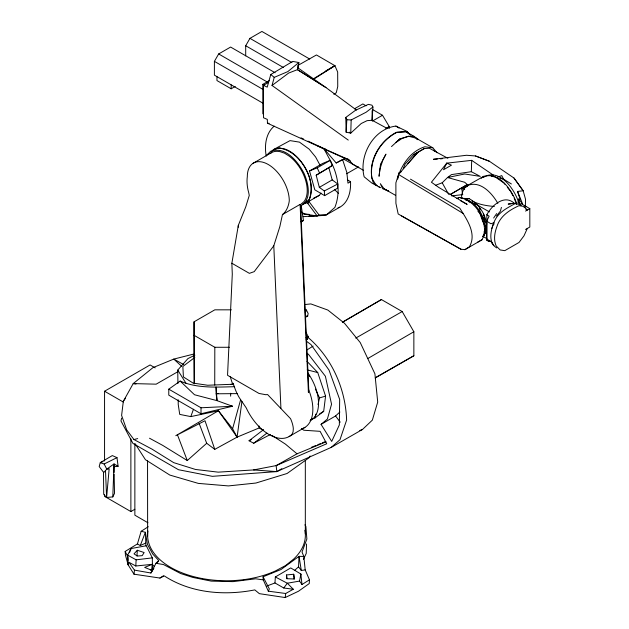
<?xml version="1.0" encoding="UTF-8"?>
<svg xmlns="http://www.w3.org/2000/svg" width="629" height="629" viewBox="0 0 629 629"><rect width="100%" height="100%" fill="white"/><g stroke="black" fill="none" stroke-linecap="round" stroke-linejoin="round"><path stroke-width="0.94" d="M305.324 533.824L305.324 460.412M486.854 214.709L486.846 240.325L489.126 241.497L486.704 239.146L486.712 221.196L489.126 216.172L486.854 214.709C491.674 205.636 504.018 194.157 514.113 203.081M493.789 224.71L493.844 222.776C497.248 212.877 506.447 208.356 515.002 203.694L519.963 204.299L521.189 205.502M214.733 385.082L214.819 347.279L194.047 335.288L194.047 321.82L214.819 309.83L231.346 309.83M304.916 524.814L305.883 526.449L306.866 539.014L302.022 552.026L303.831 556.453L305.183 569.882L309.468 579.812L309.248 583.578L298.476 591.244L285.173 597.55L259.345 593.658L254.824 589.9C224.388 595.875 190.721 593.186 164.263 575.889L159.908 578.051L133.993 574.191L128.151 564.889L127.608 555.116L131.068 548.551L146.321 545.744L152.32 557.876L152.454 570.574L150.921 573.011L134.457 570.126L128.921 562.279L135.801 565.998L152.289 564.331L154.239 566.438M114.124 472.41L114.038 463.927L118.103 466.286L117.002 457.629L112.308 455.585L100.247 462.669L99.185 466.553L103.73 472.536L106.796 469.155L114.038 463.927L112.795 496.902L106.608 497.484L103.722 494.331L103.486 472.23M389.202 128.426L389.217 126.531L382.503 115.264L372.69 109.595M302.117 428.726A40.036 23.116 60 0 0 308.462 389.296L308.414 392.402L300.104 204.394L300.576 204.551L303.854 201.744A29.681 17.132 60 0 0 289.309 156.196L284.567 153.201L280.078 151.675A29.681 17.132 60 0 0 270.179 153.539M230.631 396.184L230.701 393.267M525.333 206.454L525.545 199.322L523.163 190.768L514.003 178.054L489.378 161.244L475.469 155.953L466.514 155.269L433.436 159.279L437.352 159.027M435.897 185.146L442.195 182.787L447.541 177.512L464.705 173.989L480.241 176.387L471.341 171.693L471.687 160.348L446.747 163.155L431.423 182.237L438.704 187.395L467.15 204.394L460.365 200.572M306.527 543.959L306.229 553.441L303.437 559.37M372.934 107.009L366.172 112.19L351.171 119.966L350.754 133.128L346.139 132.184L346.831 119.746L345.793 117.426L355.495 110.295L368.382 104.367L371.967 105.177L372.934 107.009L372.101 120.265L387.448 128.575M305.183 569.882L301.299 570.479L298.547 566.815L299.019 556.335L303.831 556.453M231.865 263.244L249.375 273.348L254.21 271.649L273.796 245.79L279.858 226.566L282.46 214.575L284.088 213.113A30.428 20.222 69 0 0 289.285 200.855A29.681 17.132 60 0 0 268.3 164.523A29.681 17.132 60 0 0 247.315 176.623A30.396 20.207 69 0 0 248.722 192.694L249.265 195.407L245.758 206.878L238.336 225.316L231.865 263.244L232.29 274.118L227.549 375.285L258.999 393.44L265.776 394.713L267.577 394.548L290.559 418.686A44.69 15.992 45.7 0 1 293.311 428.829L293.067 431.887L292.013 434.301A40.036 23.116 60 0 1 246.214 407.859L239.256 397.622A44.683 15.992 45.7 0 1 234.224 386.167L231.967 382.212L230.261 376.74M238.242 227.273L238.336 225.316M135.801 565.998L136.116 559.826L127.608 555.116M275.345 576.974L287.319 583.225L293.295 589.239L283.765 588.005L274.975 582.957L275.345 576.974L290.716 567.924L300.874 574.025L301.991 584.522L309.468 579.812M136.965 555.926L137.326 550.257L144.135 552.537L142.201 555.651L137.303 556.044L134.032 553.866L137.326 550.257M308.045 141.163L323.762 148.444L330.209 160.364L332.269 165.49L328.857 167.762L332.206 179.902L337.765 183.998L337.459 188.268L324.643 195.65L314.791 189.809L309.531 170.931L322.614 163.461L330.209 160.364C338.08 174.563 340.91 192.049 334.864 207.444L326.262 214.961L303.139 216.675M346.139 132.184L345.793 117.426M356.399 110.028L325.964 87.573L297.446 69.646L298.854 62.515L292.705 61.422L270.777 74.513L267.207 87.14L263.48 85.332L263.488 117.765L267.309 119.384L267.459 123.229L350.424 160.922M152.312 570.88L151.801 569.276L152.289 564.331L144.678 567.405L152.454 570.574L153.901 568.246M133.993 574.191L134.457 570.126M193.362 354.158L173.769 359.096L152.957 367.643L133.199 383.596L123.331 401.294L121.609 415.415L126.704 429.89L133.946 439.545L151.896 449.075L173.722 462.653L195.533 469.47L218.192 472.151L253.597 469.934L276.155 465.602L326.71 443.76L320.106 431.329L303.807 430.236L301.527 428.514M310.608 419.747L314.972 417.947L323.691 411.319L325.578 396.113L317.739 372.557L306.936 361.25M285.173 597.55L285.7 593.493L293.295 589.239M469.148 198.646L464.674 198.56C476.884 203.269 483.732 214.89 485.682 227.423L484.008 235.049L485.588 233.013C489.393 219.513 480.886 205.188 469.148 198.646L461.93 198.3M199.047 423.168L206.697 443.28L214.772 449.365L237.094 437.131L241.945 401.381M486.712 221.196L490.903 223.743L493.789 222.8C490.667 230.513 488.025 242.943 496.761 247.936M308.792 390.412L305.513 317.236L307.66 316.19L308.155 313.486L306.354 309.948L304.916 309.421M301.991 584.522L299.561 581.086L300.874 574.025L300.481 575.614M272.027 85.465L288.672 73.043L297.446 69.646L298.854 62.515L287.846 71.596L274.236 77.367L272.027 85.465L348.254 140.086M517.997 202.569L518.705 199.023L522.589 203.961L517.557 191.444L523.163 190.768L514.003 178.054M314.972 417.947L315.837 414.134M318.015 404.589L319.532 397.913L315.396 389.076M121.649 418.151L120.957 420.927L132.939 443.406L178.502 469.729L212.35 476.334L276.799 471.601L331.145 447.439L362.508 429.442L372.352 420.125L377.707 402.096L374.908 373.807L360.268 342.601L344.503 323.275L327.835 310.058L310.852 303.917L305.081 304.53M305.969 339.864L307.432 339.283L308.139 336.499L306.166 332.702M501.423 207.381L500.393 211.132L496.423 216.006M262.953 430.134L259.124 427.956L237.094 437.131L232.612 428.742L240.569 399.965M128.064 562.216L128.151 564.889L125.462 555.195L125.171 551.444L137.429 543.928L141.163 531.277L148.287 526.717M397.67 179.186L398.432 176.615M303.06 203.898L308.336 201.65C317.991 181.105 301.087 151.188 279.024 147.964L273.072 149.788L290.055 140.621L299.467 142.13L309.169 149.159L315.601 156.998L320.161 165.427M447.872 158.288L429.332 148.24L424.284 148.578L417.798 152.36L398.542 174.485L395.885 182.842L395.908 203.301L398.181 213.986L460.908 249.218L464.917 249.658L482.003 239.775L484.472 234.468L485.682 227.423L482.655 221.243L479.888 213.357L479.581 209.913M491.854 228.445L493.812 222.839M178.172 399.745L178.243 404.526L179.721 414.393L190.799 416.602L193.488 409.227M129.488 552.71L131.068 548.551M137.429 543.928L140.275 545.571L145.378 532.291L141.163 531.277M305.513 317.236L305.34 312.574L306.354 309.948M403.205 168.666L405.045 164.177L413.402 154.844L424.284 148.578M527.306 228.469L523.996 235.82L519.027 242.448L504.812 250.657L500.173 249.949L496.179 245.978C493.466 239.822 494.551 232.982 496.824 226.865C500.063 216.148 509.293 210.149 518.949 205.699L523.847 206.43L527.306 210.07L525.836 209.205M285.7 593.493L268.308 591.174L269.354 588.925L263.064 576.769L281.045 569.497L299.019 556.335L301.299 570.479M112.795 496.902L114.509 493.388L114.156 474.313M150.921 573.011L155.976 563.277L158.72 560.494L152.761 554.063L147.453 544.392L145.378 532.291L145.92 545.878M399.965 171.473C404.809 160.497 413.025 150.457 424.834 146.769L432.815 147.799L437.029 152.721M310.128 455.978L309.201 457.66L287.091 473.488L255.94 483.033L228.406 485.918L198.316 483.394L169.83 475.068L145.441 459.713L135.392 444.145M263.119 103.282L214.395 75.15L214.395 61.351L218.664 53.952L230.615 47.057L275.148 72.767M245.695 55.863L245.695 45.744L249.965 38.353L261.916 31.45L309.735 59.055M307.432 339.283L306.504 339.165L308.139 336.499M325.602 149.073L323.762 148.444L336.193 162.99L343.811 159.153L344.794 157.565M157.274 562.821L158.72 560.494M319.084 215.063L317.134 215.944L307.88 203.576L309.075 201.681L319.084 215.063L326.262 214.961L339.739 207.224L338.072 207.712M493.655 218.019L496.627 213.585M308.336 201.65L306.504 201.021L308.336 201.65L319.406 195.328L320.955 193.032M123.331 401.294L125.525 398.228M283.765 588.005L287.319 583.225L299.561 581.086M177.936 383.478L177.74 370.088L187.961 358.561L194.88 355.181M407.891 163.477L417.798 152.36L413.402 154.844M482.561 236.598L484.472 234.468C485.981 218.664 475.705 200.588 459.343 197.412L456.717 198.394M274.205 126.138C265.705 133.293 264.314 145.763 266.24 156.118M266.334 155.505L270.753 151.212C285.668 146.07 297.957 161.629 304.019 173.329C308.422 183.322 312.251 199.833 300.395 206.115M391.49 146.581L399.95 138.844L408.622 136.257L414.055 136.351L418.434 139.536M306.37 341.201L311.025 344.598L329.022 370.096L339.676 399.439L339.338 424.945L331.711 441.424L321.065 424.378L335.556 415.973L339.888 412.019M294.419 570.589L298.547 566.815M399.95 138.844L396.05 142.358L401.955 138.522L408.622 136.257M149.505 438.216L162.754 445.411L187.269 460.538L206.697 443.28M331.145 447.439L339.982 439.726L346.618 420.086C345.573 388.612 331.719 357.429 307.565 337.018M321.065 424.378L327.387 419.032L331.546 404.219L325.397 376.252L308.438 354.276L306.779 353.278M271.586 151.51L274.621 149.081L278.309 148.247M270.462 434.442L253.691 443.233L249.045 440.772L263.606 429.615M253.691 443.233L266.9 433.114M194.809 357.437L182.858 366.463L183.416 376.944L193.119 383.1L207.68 385.247L233.744 384.225M484.11 234.098L485.588 233.013M461.859 189.022L465.083 186.703L467.638 186.2L461.859 189.022L462.48 193.583M324.643 195.65L324.297 190.949L319.335 187.371L316.183 175.224L332.269 165.49M180.161 381.064L194.518 394.753L217.052 400.657L232.494 406.248L201.013 413.764L168.776 395.154L168.776 389.17L180.161 381.064C197.309 388.541 216.25 387.11 234.475 386.709M516.849 204.087C512.69 190.579 497.256 168.352 481.091 178.054L484.346 176.663M159.908 578.051L163.438 575.802M314.28 78.806L334.895 65.675L337.671 72.06L337.742 86.535L336.271 92.77L333.802 94.256M464.917 249.658L469.407 246.796C477.073 233.681 466.734 219.293 459.83 208.223L410.478 179.147M457.849 198.347L459.343 197.412M319.65 413.843L323.691 411.319M306.598 350.141L313.156 346.084M313.494 78.782L334.895 65.675L316.45 54.959L298.028 65.377M316.183 175.224L328.857 167.762M301.063 221.652L303.461 220.512L301.173 205.29M450.333 194.495L467.3 184.572L464.705 182.276L447.541 177.512L451.457 174.61L471.341 171.693M342.373 322.331L381.426 299.561L402.19 311.552L413.858 331.758L413.858 355.747L375.222 377.966M263.48 85.332L268.544 82.391M449.947 194.668L467.3 184.572M342.86 321.93L381.426 299.561M367.635 358.624L413.858 331.758M325.688 71.006L334.895 65.675M252.803 163.477L271.657 152.556M319.335 187.371L332.206 179.902M216.958 76.628L216.958 80.567L231.181 88.783L235.23 86.448M262.828 113.849L262.788 84.38L269.385 80.567M354.394 108.825L362.87 103.934L366.141 105.821M372.329 121.138L382.503 115.264M309.531 170.931L317.236 167.864L330.209 160.364M385.813 128.497L389.217 126.531M346.665 173.746L358.53 166.889M282.46 214.575L300.104 204.394M104.563 460.994L104.563 391.23L150.087 364.946L155.182 367.886M519.758 204.574L521.276 203.702L529.815 208.624L529.815 227.03L525.545 229.491M525.545 211.092L529.815 208.624M104.563 494.402L104.563 496.367L130.879 511.566L134.865 509.262M289.128 436.534L304.947 427.39M253.597 469.934L276.799 471.601L281.855 468.676M178.699 371.212L156.149 384.17L133.199 383.596L136.006 384.005M524.075 207.656L526.111 206.485M355.731 338.111L402.19 311.552M375.474 377.636L413.858 355.747M461.592 196.492A30.444 17.628 59.4 0 1 467.347 185.586L484.259 175.986M483.449 177.189C500.236 167.487 515.835 190.705 519.42 204.897M326.089 441.841L297.014 453.816L276.155 465.602L276.799 471.601M336.193 162.99L342.546 159.467L346.838 172.464L347.963 183.149L350.573 181.702L347.35 179.839M150.3 570.11L151.801 569.276M477.466 242.267L482.003 239.775M301.016 221.793L303.461 220.512M249.045 440.772L251.592 439.435M324.297 190.949L337.765 183.998M102.959 461.576L100.247 462.669L104.139 463.998L117.002 457.629M313.737 198.104L319.406 195.328M230.922 384.516L233.398 383.328M140.275 545.571L145.582 543.134M107.693 469.281L109.171 468.66L106.608 497.484L105.523 471.184M302.596 204.456L305.82 203.104L309.625 198.866C314.539 185.24 308.147 170.443 299.498 159.821A29.539 17.046 60 0 0 284.316 148.869L279.237 148.035M311.355 447.337L315.892 445.474M317.708 444.727L320.436 443.602M322.252 442.855L324.973 441.731M359.764 430.527L362.508 429.442M467.347 185.586C480.249 180.083 492.051 193.205 497.869 203.371M266.735 586.055L274.975 582.957M497.563 177.15L501.761 175.609L503.507 179.1L511.408 183.982M401.153 171.78L398.959 172.519A97.605 56.351 60 0 0 398.078 176.883M319.532 397.913L325.578 396.113M133.946 439.545L137.712 438.578M410.202 134.873L407.049 131.437L395.893 126.075C373.414 128.866 358.679 155.685 364.144 176.812L371.763 183.008L380.293 187.67L378.752 186.64M190.799 416.602L218.42 410.768L232.612 428.742M218.051 393.455L216.148 393.793L217.052 400.657L216.046 387L216.148 393.793L237.44 393.612M514.05 203.206L508.185 204.095L513.736 203.395M316.308 215.401L308.91 216.297L321.804 215.543M451.622 195.918L462.834 194.581M136.116 559.826L152.32 557.876M286.517 574.961L293.712 574.253L294.411 579.01L286.635 578.688L286.517 574.961L287.138 578.649M114.022 466.687L118.103 466.286M407.049 131.437L396.349 132.349C378.917 141.399 366.22 163.595 373.374 183.023L377.219 185.602M440.292 158.846L442.25 158.72M414.055 136.351L406.059 131.831L396.993 132.326C380.466 140.566 369.199 159.546 371.833 178.109L376.252 185.461M168.776 389.17L201.013 407.781L232.494 406.248L230.584 406.019M214.819 347.279L229.404 347.279M465.617 200.053L467.433 200.108L469.407 202.2M346.831 119.746L351.171 119.966M267.459 123.229L269.173 123.315M309.413 214.41L302.085 213.789M306.087 316.033L307.66 316.19M494.37 206.477C486.76 205.832 479.023 204.622 472.222 200.973M268.308 591.174L263.252 579.875L255.649 578.798L233.037 581.636L211.21 581.11L192.859 577.438L180.625 573.53L163.454 564.535L155.976 563.277M317.134 215.944L304.578 214.08L301.322 211.949M491.233 176.104L495.487 177.119L503.963 183.047L505.087 184.454M499.835 178.204L503.507 179.1M307.18 369.86L317.739 372.557M409.565 136.501L416.154 138.231L432.815 147.799M486.846 240.325L490.164 241.426M464.674 198.56L472.969 203.269L477.741 204.936L474.242 202.97M489.378 161.244L475.469 155.953M317.802 146.03L349.111 159.805M301.047 137.861L303.673 139.095M384.13 188.834L388.706 191.169L382.574 188.661L380.325 183.66L384.13 188.834L395.57 195.352M486.704 239.146L490.84 241.332L493.781 245.711L492.012 242.755M183.731 364.584L173.769 359.096L181.506 366.141M262.788 84.38L264.235 85.182M401.522 215.959L460.908 249.218M343.811 159.153L358.805 167.723M475.367 203.851L489.409 211.91M249.965 38.353L291.911 62.57M245.695 45.744L283.443 67.539M218.664 53.952L267.317 82.045M214.395 61.351L263.056 89.444M104.563 391.23L123.237 402.01M363.554 170.38L352.9 164.208L347.648 158.791M482.695 236.229L486.885 238.674M147.933 522.762L134.865 515.182L134.865 443.429M297.446 69.646L325.964 87.573L297.431 67.523M398.542 174.485L463.259 213.506M306.213 202.562L307.88 203.576M349.26 132.176L350.754 133.128L361.25 123.504L367.077 120.666L372.101 120.265L372.132 110.673M395.893 126.075L399.053 128.096M272.035 435.457L285.424 444.113L297.014 453.816M406.059 131.831L410.823 135.046M471.687 160.348L493.49 175.247M270.777 74.513L274.236 77.367M334.345 189.368L338.41 193.3M463.329 188.063L464.689 189.4M433.515 150.064L434.843 151.377M477.922 211.265L479.888 213.357M507.336 187.277L510.15 190.807M335.556 415.973L340.226 422.161M416.154 138.231L417.231 139.685M237.094 437.131L218.42 410.768L175.79 435.693L205.007 420.746L214.772 449.365M472.969 203.269L474.628 205.667M481.256 215.291L486.799 223.759L484.008 235.049L484.472 234.468L484.078 231.637M177.74 370.088L186.011 383.305M442.195 182.787L448.658 194.33M510.717 191.515L512.894 195.682M514.2 198.19L516.551 204.417M104.139 463.998L106.796 469.155M479.62 208.168L480.47 209.842M125.171 551.444L127.907 556.862L128.009 560.431M307.958 373.17L309.61 376.7M317.236 167.864L319.477 172.873M177.354 434.56L187.269 460.538M517.557 191.444L520.089 199.259M305.993 337.537L306.504 339.165M518.705 199.023L519.931 204.394M484.81 219.364L483.552 213.852L483.607 215.723M293.712 574.253L294.12 579.018M482.907 217.697L483.033 219.623M263.064 576.769L263.252 579.875M300.576 204.551L305.34 312.574M308.462 389.296L308.548 391.183M273.796 245.79L280.919 408.307M194.047 335.288L194.259 382.959M259.117 426.006L259.124 427.956M194.047 321.82L194.235 383.847M147.548 460.884L147.642 536.333M231.181 84.844L231.181 88.783M201.013 407.781L201.013 413.764M130.879 438.853L130.879 511.566M304.9 530.294A78.869 45.54 0 0 1 293.633 559.11L285.558 565.55L275.392 570.951A78.869 45.54 0 0 1 188.881 575.244A78.869 45.54 0 0 1 147.949 531.033M307.699 372.722A36.82 21.26 60 0 1 310.089 420.675M350.542 181.687A50.65 29.225 60 0 1 339.739 207.232M461.812 197.286L461.812 198.607L460.672 197.946L461.812 197.286M380.545 164.232L379.043 176.301L380.01 168.776L382.817 160.175L385.947 154.136L380.545 164.232M446.747 163.155L443.524 169.744L451.457 165.16L446.747 163.155"/></g></svg>
